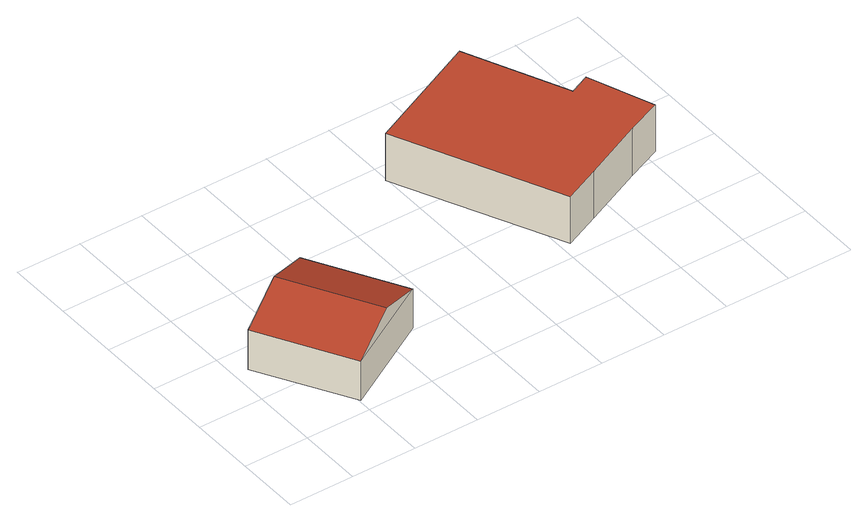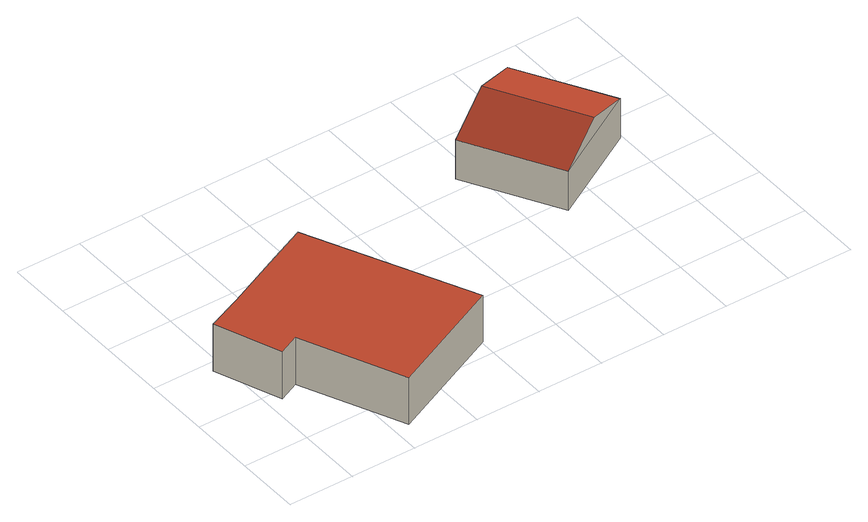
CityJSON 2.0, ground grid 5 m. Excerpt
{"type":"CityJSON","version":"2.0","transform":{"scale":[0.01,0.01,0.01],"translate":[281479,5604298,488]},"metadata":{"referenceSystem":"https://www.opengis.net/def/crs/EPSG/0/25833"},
"CityObjects":{
"building1":{"type":"Building","attributes":{"QualitaetDacherkennung":"100","Dachneigung":"70.723","Dachorientierung":"-29.758","Dachflaeche":"70.258","Firsthoehe":"493.521","MittlereTraufHoehe":"492.076","AbsoluteHoehe":"488.841","Dachtyp_tridicon":"GableRoof","Gemeindeschluessel":14523310,"function":"31001_9998","roofType":"3100","measuredHeight":4.68,"storeysAboveGround":2},"geometry":[{"type":"MultiSurface","lod":"2","boundaries":[[[0,1,2,3]],[[4,5,1,0]],[[6,7,5,4]],[[3,2,7,6]],[[0,8,4]],[[6,9,3]],[[3,9,8,0]],[[4,8,9,6]],[[1,5,7,2]]],"semantics":{"surfaces":[{"type":"WallSurface"},{"type":"RoofSurface"},{"type":"GroundSurface"}],"values":[0,0,0,0,0,0,1,1,2]}}]},
"building2":{"type":"Building","attributes":{"QualitaetDacherkennung":"96","Dachneigung":"90","Dachorientierung":"0","Dachflaeche":"141.982","Firsthoehe":"492.083","MittlereTraufHoehe":"492.083","AbsoluteHoehe":"488.204","Dachtyp_tridicon":"PolyFlatRoof","Gemeindeschluessel":14523310,"function":"31001_9998","roofType":"1000","measuredHeight":3.88,"storeysAboveGround":1},"geometry":[{"type":"MultiSurface","lod":"2","boundaries":[[[10,11,12,13]],[[14,15,11,10]],[[16,17,15,14]],[[18,19,17,16]],[[20,21,19,18]],[[22,23,21,20]],[[24,25,23,22]],[[13,12,25,24]],[[22,20,18,16,14,10,13,24]],[[11,15,17,19,21,23,25,12]]],"semantics":{"surfaces":[{"type":"WallSurface"},{"type":"RoofSurface"},{"type":"GroundSurface"}],"values":[0,0,0,0,0,0,0,0,1,2]}}]}
},
"vertices":[
[1180,454,408],[1180,454,84],[782,1151,84],[782,1151,408],[464,43,408],[464,43,84],[65,740,408],[65,740,84],[822,249,552],[423,946,552],
[3234,1504,408],[3234,1504,20],[2885,2276,20],[2885,2276,408],[3389,1575,408],[3389,1575,20],[3580,1074,408],[3580,1074,20],[3315,962,408],[3315,962,20],[2851,752,408],[2851,752,20],[2571,626,408],[2571,626,20],[1991,1867,408],[1991,1867,20]
]}
